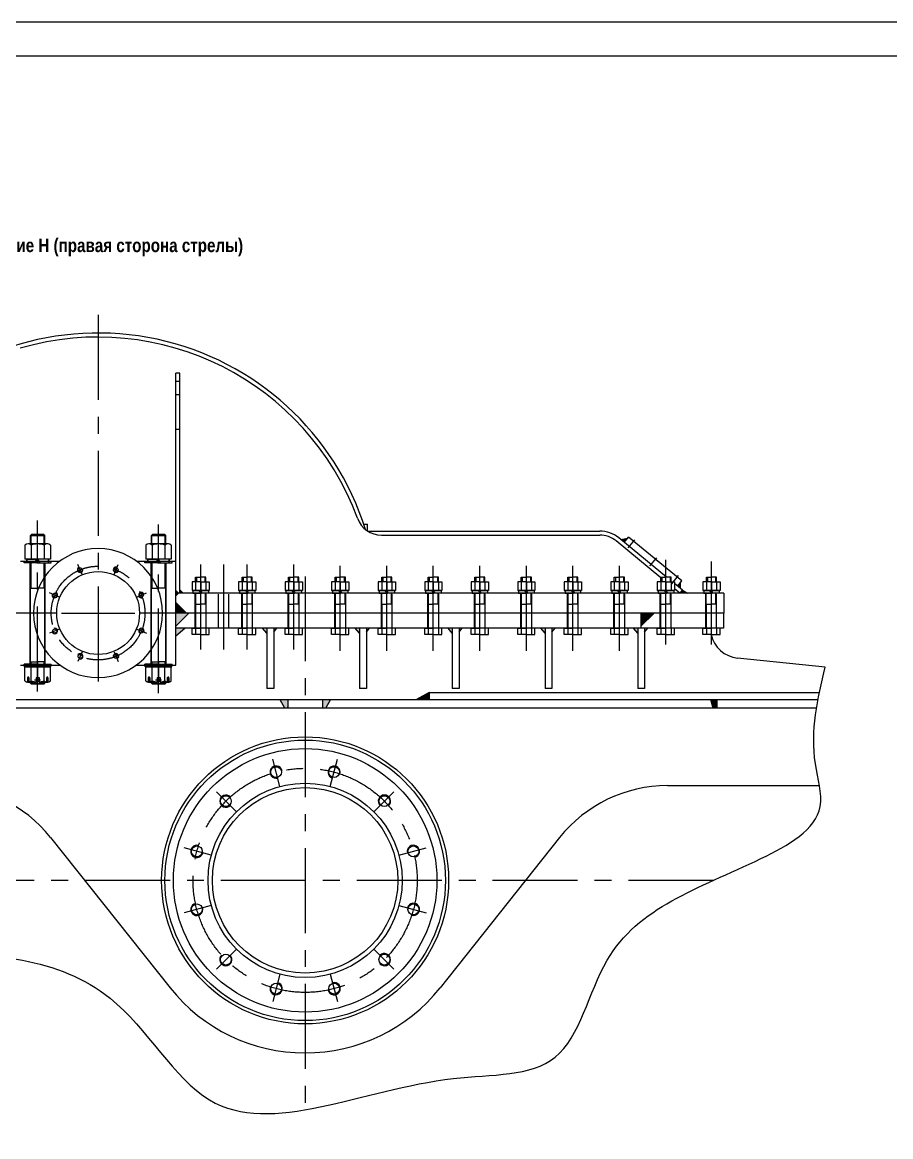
# Model space of a CAD drawing. Header units: millimetres. Extents: x 0 to 8400, y -232 to 5940.
# Drawn here: x 2091 to 4648, y 2659 to 5940 of the extents above; entities that cross this region are included whole.
import ezdxf

# ---------------------------------------------------------------- set-up
doc = ezdxf.new("R2010")
doc.units = ezdxf.units.MM
doc.header["$LTSCALE"] = 200
doc.linetypes.add('F', pattern=[0.75, 0.5, -0.25])
doc.linetypes.add('G', pattern=[2, 1.25, -0.25, 0.25, -0.25])
for name, color, linetype in [('01', 7, 'Continuous'), ('02', 1, 'Continuous'), ('04', 2, 'F'), ('05', 142, 'G')]:
    doc.layers.add(name, color=color, linetype=linetype)
doc.styles.get("Standard").update_dxf_attribs({"font": 'isocp', "width": 0.707, "bigfont": 'intecad.shx'})

# ---------------------------------------------------------------- blocks, each defined once
blk = doc.blocks.new('*U2')
at = {"layer": '01'}
for p, q in [((-25.6, 0), (-25.6, 25.4)), ((-25.6, 25.4), (0, 25.4)), ((-25.6, 15), (0, 15)), ((0, 25.4), (0, 0)), ((0, -25.4), (0, 0)), ((-25.6, 0), (-25.6, -25.4)), ((-25.6, -15), (0, -15)), ((-25.6, -25.4), (0, -25.4))]:
    blk.add_line(p, q, dxfattribs=at)
at = {"layer": '05'}
blk.add_line((-26.7, 0), (1.1, 0), dxfattribs=at)
blk = doc.blocks.new('*U3')
at = {"layer": '01'}
for p, q in [((-22.8, 7.5), (-22.8, 0)), ((0, 7.5), (-22.8, 7.5)), ((-22.8, 0), (0, 0)), ((0, 0), (-4.3, 7.5)), ((0, 7.5), (4.3, 0)), ((0, 7.5), (22.8, 7.5)), ((22.8, 0), (0, 0)), ((22.8, 7.5), (22.8, 0))]:
    blk.add_line(p, q, dxfattribs=at)
at = {"layer": '05'}
blk.add_line((0, 9.6), (0, -2.1), dxfattribs=at)
blk = doc.blocks.new('L')
at = {"layer": '01'}
for p, q in [((13018.7, 14500.4), (13018.7, 14514.8)), ((13018.7, 14514.8), (13033.7, 14514.8)), ((13048.7, 14514.8), (13033.7, 14514.8)), ((13048.7, 14500.4), (13048.7, 14514.8)), ((13008.3, 14346.1), (13008.3, 14364.8)), ((13008.3, 14364.8), (13033.7, 14364.8)), ((13033.7, 14346.1), (13008.3, 14346.1)), ((13018.7, 14364.8), (13018.7, 14346.1)), ((13059.1, 14364.8), (13033.7, 14364.8)), ((13033.7, 14346.1), (13059.1, 14346.1)), ((13048.7, 14364.8), (13048.7, 14346.1)), ((13059.1, 14346.1), (13059.1, 14364.8))]:
    blk.add_line(p, q, dxfattribs=at)
at = {"layer": '02'}
for p, q in [((13021.7, 14514.8), (13021.7, 14500.4)), ((13045.7, 14514.8), (13045.7, 14500.4))]:
    blk.add_line(p, q, dxfattribs=at)
at = {"layer": '01', "rotation": 270}
blk.add_blockref('*U2', (13033.7, 14474.8), dxfattribs=at)
at = {"layer": '01'}
blk.add_blockref('*U3', (13033.7, 14467.3), dxfattribs=at)
blk = doc.blocks.new('tr')
at = {"layer": '01', "ltscale": 3}
for p, q in [((6711.1, 2318.4), (6708.1, 2315.4)), ((6708.1, 2290.9), (6708.1, 2315.4)), ((6708.1, 2315.4), (6750.1, 2315.4)), ((6747.1, 2318.4), (6711.1, 2318.4)), ((6747.1, 2318.4), (6750.1, 2315.4)), ((6750.1, 2290.9), (6750.1, 2315.4)), ((6691.6, 2287.7), (6691.6, 2245.9)), ((6758.6, 2290.9), (6701, 2290.9)), ((6710.3, 2287.7), (6710.3, 2245.9)), ((6747.8, 2287.7), (6747.8, 2245.9)), ((6766.6, 2287.7), (6766.6, 2245.9)), ((6766.6, 2245.9), (6691.6, 2245.9)), ((6697.3, 2245.9), (6697.3, 2237.3)), ((6760.8, 2245.9), (6760.8, 2237.7)), ((6766.6, 1929.4), (6690.1, 1929.4)), ((6691.6, 1934.4), (6766.6, 1934.4)), ((6691.6, 1929.4), (6768.1, 1929.4)), ((6691.6, 1887.6), (6691.6, 1929.4)), ((6710.3, 1887.6), (6710.3, 1929.4)), ((6747.8, 1887.6), (6747.8, 1929.4)), ((6766.6, 1887.6), (6766.6, 1929.4)), ((6703.2, 1897.4), (6698.7, 1897.4)), ((6698.7, 1897.4), (6698.7, 1884.6)), ((6699.5, 1884.4), (6724.6, 1884.4)), ((6703.2, 1897.4), (6703.2, 1884.6)), ((6708.1, 1881.4), (6708.1, 1884.4)), ((6708.1, 1881.4), (6711.1, 1878.4)), ((6747.1, 1878.4), (6711.1, 1878.4)), ((6724.6, 1897.4), (6733.6, 1897.4)), ((6724.6, 1897.4), (6724.6, 1884.4)), ((6733.6, 1897.4), (6733.6, 1884.4)), ((6733.6, 1884.4), (6757.1, 1884.4)), ((6747.1, 1878.4), (6750.1, 1881.4)), ((6750.1, 1881.4), (6750.1, 1884.4)), ((6754.9, 1897.4), (6759.4, 1897.4)), ((6754.9, 1897.4), (6754.9, 1884.6)), ((6759.4, 1897.4), (6759.4, 1884.6))]:
    blk.add_line(p, q, dxfattribs=at)
at = {"layer": '01'}
for p, q in [((6697.3, 2245.9), (6729.1, 2245.9)), ((6697.3, 2240.4), (6697.3, 2245.9)), ((6726.2, 2240.4), (6723, 2245.9)), ((6729.1, 2245.9), (6732.2, 2240.4)), ((6760.8, 2245.9), (6729.1, 2245.9)), ((6760.8, 2240.4), (6760.8, 2245.9)), ((6768.1, 1929.4), (6768.1, 1934.4))]:
    blk.add_line(p, q, dxfattribs=at)
at = {"layer": '01', "color": 7, "linetype": 'Continuous'}
blk.add_line((6690.1, 1929.4), (6690.1, 1934.4), dxfattribs=at)
at = {"layer": '01', "color": 7, "linetype": 'Continuous', "ltscale": 3}
blk.add_line((6708.1, 1881.4), (6750.1, 1881.4), dxfattribs=at)
at = {"layer": '01', "ltscale": 3}
blk.add_circle((6729.1, 1889.4), 4.5, dxfattribs=at)
for centre, radius, start, end in [((6700.9, 2275.7), 15.2, 51.9444, 128.0556), ((6729.1, 2234.9), 56, 70.4328, 109.5672), ((6757.2, 2275.7), 15.2, 51.9444, 128.0556), ((6700.9, 1899.6), 15.2, 231.9444, 308.0556), ((6729.1, 1940.4), 56, 250.4328, 265.3897), ((6729.1, 1940.4), 56, 274.6103, 289.5672), ((6757.2, 1899.6), 15.2, 231.9444, 308.0556)]:
    blk.add_arc(centre, radius, start, end, dxfattribs=at)
at = {"layer": '02', "color": 1, "linetype": 'Continuous', "ltscale": 3}
for p, q in [((6709.7, 2290.9), (6709.7, 2317.1)), ((6748.4, 2290.9), (6748.4, 2317.1)), ((6709.6, 1879.9), (6709.6, 1884.4)), ((6748.9, 1880.3), (6748.9, 1884.4))]:
    blk.add_line(p, q, dxfattribs=at)
at = {"layer": '04', "color": 2, "linetype": 'F'}
for p, q in [((6689.1, 2235.4), (6689.1, 2240.4)), ((6697.3, 2235.4), (6689.1, 2235.4)), ((6697.3, 2235.4), (6697.3, 2240.4)), ((6729.1, 2235.4), (6697.3, 2235.4)), ((6729.1, 2235.4), (6726.2, 2240.4)), ((6729.1, 2235.4), (6760.8, 2235.4)), ((6732.2, 2240.4), (6735.1, 2235.4)), ((6760.8, 2235.4), (6760.8, 2240.4)), ((6760.8, 2235.4), (6769.1, 2235.4)), ((6769.1, 2235.4), (6769.1, 2240.4)), ((6708.1, 2160.4), (6729.1, 2160.4)), ((6750.1, 2160.4), (6729.1, 2160.4)), ((6729.1, 1937.4), (6689.1, 1937.4)), ((6689.1, 1934.4), (6689.1, 1937.4)), ((6690.1, 1934.4), (6690.1, 1937.4)), ((6708.1, 1943.4), (6729.1, 1943.4)), ((6750.1, 1943.4), (6729.1, 1943.4)), ((6729.1, 1937.4), (6769.1, 1937.4)), ((6768.1, 1934.4), (6768.1, 1937.4)), ((6769.1, 1934.4), (6769.1, 1937.4))]:
    blk.add_line(p, q, dxfattribs=at)
at = {"layer": '04', "color": 2, "linetype": 'F', "ltscale": 3}
for p, q in [((6707.1, 1937.4), (6707.1, 2235.4)), ((6708.1, 1937.4), (6708.1, 2235.4)), ((6710.1, 2160.4), (6710.1, 2235.4)), ((6748.1, 2160.4), (6748.1, 2235.4)), ((6750.1, 1937.4), (6750.1, 2235.4)), ((6751.1, 1937.4), (6751.1, 2235.4)), ((6710.1, 1937.4), (6710.1, 1943.4)), ((6748.1, 1937.4), (6748.1, 1943.4))]:
    blk.add_line(p, q, dxfattribs=at)
at = {"layer": '05', "ltscale": 3}
for p, q in [((6729.1, 2243.9), (6729.1, 2296.4)), ((6729.1, 2248), (6729.1, 2233.3)), ((6729.1, 1941.5), (6729.1, 1885.9))]:
    blk.add_line(p, q, dxfattribs=at)
at = {"layer": '05'}
blk.add_line((6729.1, 2233.3), (6729.1, 2248), dxfattribs=at)
at = {"layer": '05', "color": 4, "linetype": 'G', "ltscale": 3}
for p, q in [((6700.9, 1900.7), (6700.9, 1881.9)), ((6737.6, 1889.4), (6720.2, 1889.4)), ((6757.2, 1900.7), (6757.2, 1881.9))]:
    blk.add_line(p, q, dxfattribs=at)
blk = doc.blocks.new('*U55')
at = {"layer": '01'}
blk.add_lwpolyline([(415, 292), (25, 292)], dxfattribs=at)
at = {"layer": '02'}
blk.add_lwpolyline([(420, 297), (0, 297)], dxfattribs=at)

msp = doc.modelspace()

# ---------------------------------------------------------------- hatches: boundary and pattern name
at = {"layer": '01'}
for points in [[(3873.2537, 4420.1689), (3854.0159, 4416.6565), (3863.7974, 4408.6361)], [(2550.9683, 4259.0962), (2542.9683, 4267.134), (2542.9683, 4251.0962)], [(2565.2984, 4259.0962), (2554.9683, 4259.0962), (2554.9683, 4269.382)], [(4028.8467, 4289.7673), (4020.7747, 4279.9227), (4028.7653, 4273.3709)], [(4049.612, 4259.0962), (4035.4672, 4267.8757), (4028.2685, 4259.0962)], [(3252.2224, 3946.5962), (3289.7427, 3946.5962), (3289.7427, 3966.5962)], [(4137.5683, 3946.5962), (4117.8695, 3946.5962), (4124.5683, 3921.5962), (4137.5683, 3921.5962)]]:
    msp.add_hatch(color=256, dxfattribs=at).paths.add_polyline_path(points)
h = msp.add_hatch(color=256, dxfattribs=at)
h.paths.add_polyline_path([(2562.9683, 4181.5962), (2542.9683, 4181.5962), (2542.9683, 4161.5962)])
h.paths.add_polyline_path([(2581.9683, 4200.5962), (2542.9683, 4200.5962), (2542.9683, 4181.5962), (2562.9683, 4181.5962)])
h.paths.add_polyline_path([(2567.9683, 4155.0163), (2567.9683, 4156.5962), (2542.9683, 4156.5962), (2542.9683, 4133.8747)])
h = msp.add_hatch(color=256, dxfattribs=at)
h.paths.add_polyline_path([(3935.1474, 4200.5962), (3912.9683, 4200.5962), (3912.9683, 4181.5962), (3932.9683, 4181.5962), (3933.5281, 4182.156)])
h.paths.add_polyline_path([(3932.9683, 4181.5962), (3912.9683, 4181.5962), (3912.9683, 4161.5962)])
h.paths.add_polyline_path([(3951.9683, 4200.5962), (3935.1474, 4200.5962), (3933.5281, 4182.156)])
h = msp.add_hatch(color=256, dxfattribs=at)
h.paths.add_polyline_path([(2811.4683, 4156.5962), (2798.8826, 4156.5962), (2811.4683, 4141.7903)])
h.paths.add_polyline_path([(2840.897, 4156.5962), (2831.4683, 4156.5962), (2831.4683, 4144.5998)])
h = msp.add_hatch(color=256, dxfattribs=at)
h.paths.add_polyline_path([(3084.4683, 4156.5962), (3071.8826, 4156.5962), (3084.4683, 4141.7903)])
h.paths.add_polyline_path([(3113.897, 4156.5962), (3104.4683, 4156.5962), (3104.4683, 4144.5998)])
h = msp.add_hatch(color=256, dxfattribs=at)
h.paths.add_polyline_path([(3357.4683, 4156.5962), (3344.8826, 4156.5962), (3357.4683, 4141.7903)])
h.paths.add_polyline_path([(3386.897, 4156.5962), (3377.4683, 4156.5962), (3377.4683, 4144.5998)])
h = msp.add_hatch(color=256, dxfattribs=at)
h.paths.add_polyline_path([(3630.4683, 4156.5962), (3617.8826, 4156.5962), (3630.4683, 4141.7903)])
h.paths.add_polyline_path([(3659.897, 4156.5962), (3650.4683, 4156.5962), (3650.4683, 4144.5998)])
h = msp.add_hatch(color=256, dxfattribs=at)
h.paths.add_polyline_path([(3903.4683, 4156.5962), (3890.8826, 4156.5962), (3903.4683, 4141.7903)])
h.paths.add_polyline_path([(3932.897, 4156.5962), (3923.4683, 4156.5962), (3923.4683, 4144.5998)])
h = msp.add_hatch(color=256, dxfattribs=at)
h.paths.add_polyline_path([(2873.0683, 3946.5962), (2849.1345, 3946.5962), (2863.5683, 3921.5962), (2870.0683, 3921.5962, 0.414213562), (2873.0683, 3924.5962)])
h.paths.add_polyline_path([(2999.0018, 3946.5958), (2975.0683, 3946.5959), (2975.0683, 3924.5962, 0.414213562), (2978.0683, 3921.5962), (2984.5683, 3921.5962)])
h = msp.add_hatch(color=256, dxfattribs=at)
h.paths.add_polyline_path([(2873.0683, 3946.5962), (2863.5683, 3946.5962), (2863.5683, 3921.5962), (2870.0683, 3921.5962, 0.414213562), (2873.0683, 3924.5962)])
h.paths.add_polyline_path([(2984.5683, 3946.5958), (2975.0683, 3946.5959), (2975.0683, 3924.5962, 0.414213562), (2978.0683, 3921.5962), (2984.5683, 3921.5962)])
at = {"layer": '02'}
msp.add_hatch(color=256, dxfattribs=at).paths.add_polyline_path([(2542.9683, 4232.0962), (2542.9683, 4200.5962), (2574.4683, 4200.5962)])

# ---------------------------------------------------------------- linework, layer by layer
at = {"layer": '01', "color": 7, "linetype": 'Continuous'}
for p, q in [((2542.9683, 4047.5962), (2542.9683, 4907.0962)), ((2554.9683, 4907.0962), (2542.9683, 4907.0962)), ((2554.9683, 4259.0962), (2554.9683, 4907.0962)), ((2554.9683, 4882.0962), (2542.9683, 4882.0962)), ((2554.9683, 4843.0962), (2542.9683, 4843.0962)), ((2554.9683, 4741.0962), (2542.9683, 4741.0962)), ((3097.8702, 4462.0962), (3107.9683, 4462.0962)), ((3107.9683, 4442.0962), (3107.9683, 4462.0962)), ((3108.1571, 4442.0962), (3791.5246, 4442.0962)), ((3149.1449, 4430.0962), (3791.5246, 4430.0962)), ((3971.4683, 4304.8333), (3839.7128, 4412.8661)), ((3863.7974, 4408.6361), (3876.4785, 4424.1018)), ((4033.4558, 4295.3885), (3876.4785, 4424.1018)), ((2085.9683, 4353.5962), (2201.8139, 4353.5962)), ((2427.1226, 4353.5962), (2542.9683, 4353.5962)), ((4027.2487, 4259.0962), (4011.8933, 4271.6869)), ((4020.7747, 4279.9227), (4033.4558, 4295.3885)), ((4156.4683, 4259.0962), (2550.9683, 4259.0962)), ((4156.4683, 4259.0962), (4156.4683, 4200.5962)), ((2192.4683, 4200.5962), (1803.5703, 4200.5962)), ((4155.9683, 4200.5962), (2436.4683, 4200.5962)), ((3912.9683, 4200.5962), (3912.9683, 4156.5962)), ((4155.9683, 4200.5962), (4155.9683, 4156.5962)), ((4155.9683, 4156.5962), (2542.9683, 4156.5962)), ((2811.4683, 4156.5962), (2811.4683, 3978.5962)), ((2831.4683, 4156.5962), (2831.4683, 3978.5962)), ((3084.4683, 4156.5962), (3084.4683, 3978.5962)), ((3104.4683, 4156.5962), (3104.4683, 3978.5962)), ((3357.4683, 4156.5962), (3357.4683, 3978.5962)), ((3377.4683, 4156.5962), (3377.4683, 3978.5962)), ((3630.4683, 4156.5962), (3630.4683, 3978.5962)), ((3650.4683, 4156.5962), (3650.4683, 3978.5962)), ((3903.4683, 4156.5962), (3903.4683, 3978.5962)), ((3923.4683, 4156.5962), (3923.4683, 3978.5962)), ((2085.9683, 4047.5962), (2201.8139, 4047.5962)), ((2427.1226, 4047.5962), (2542.9683, 4047.5962)), ((2831.4683, 3978.5962), (2811.4683, 3978.5962)), ((3104.4683, 3978.5962), (3084.4683, 3978.5962)), ((3377.4683, 3978.5962), (3357.4683, 3978.5962)), ((3650.4683, 3978.5962), (3630.4683, 3978.5962)), ((3923.4683, 3978.5962), (3903.4683, 3978.5962)), ((2873.0683, 3946.5962), (2873.0683, 3921.5962)), ((2975.0683, 3946.5962), (2975.0683, 3921.5962)), ((4117.8695, 3946.5962), (4124.5683, 3921.5962)), ((765.0911, 3921.5962), (4430.2136, 3921.5962)), ((3991.0683, 3692.5962), (4438.5096, 3692.5962)), ((2174.7614, 3539.3947), (2526.5606, 3097.2868)), ((3673.3751, 3539.3947), (3321.576, 3097.2868))]:
    msp.add_line(p, q, dxfattribs=at)
at = {"layer": '01'}
for p, q in [((3988.244, 4306.5962), (3847.3215, 4422.1455)), ((3873.2537, 4420.1689), (3854.0159, 4416.6565)), ((2550.9683, 4259.0962), (2542.9683, 4267.134)), ((2565.2984, 4259.0962), (2554.9683, 4269.382)), ((4035.4672, 4267.8757), (4011.8933, 4287.2051)), ((4028.2685, 4259.0962), (4035.4672, 4267.8757)), ((4028.8467, 4289.7673), (4028.7653, 4273.3709)), ((4035.4672, 4267.8757), (4049.612, 4259.0962)), ((2542.9683, 4251.0962), (2550.9683, 4259.0962)), ((2542.9683, 4232.0962), (2574.4683, 4200.5962)), ((2542.9683, 4161.5962), (2581.9683, 4200.5962)), ((3912.9683, 4161.5962), (3951.9683, 4200.5962)), ((2542.9683, 4133.8747), (2569.8366, 4156.5962)), ((2811.4683, 4141.7903), (2798.8826, 4156.5962)), ((2831.4683, 4144.5998), (2840.897, 4156.5962)), ((3084.4683, 4141.7903), (3071.8826, 4156.5962)), ((3104.4683, 4144.5998), (3113.897, 4156.5962)), ((3357.4683, 4141.7903), (3344.8826, 4156.5962)), ((3377.4683, 4144.5998), (3386.897, 4156.5962)), ((3630.4683, 4141.7903), (3617.8826, 4156.5962)), ((3650.4683, 4144.5998), (3659.897, 4156.5962)), ((3903.4683, 4141.7903), (3890.8826, 4156.5962)), ((3923.4683, 4144.5998), (3932.897, 4156.5962)), ((4455.6741, 4041.8199), (4197.4726, 4068.052)), ((767.9368, 3946.5962), (4434.6208, 3946.5962)), ((2849.1345, 3946.5962), (2863.5683, 3921.5962)), ((2999.002, 3946.5962), (2984.5683, 3921.5962)), ((3289.7427, 3966.5962), (3252.2224, 3946.5962)), ((3289.7427, 3966.5962), (4438.5962, 3966.5962)), ((3289.7427, 3966.5962), (3289.7427, 3946.5962)), ((4137.5683, 3921.5962), (4137.5683, 3946.5962))]:
    msp.add_line(p, q, dxfattribs=at)
at = {"layer": '01', "color": 7, "linetype": 'Continuous'}
for centre, radius in [((2261.658, 4328.0916), 6), ((2367.2786, 4328.0916), 6), ((2314.4683, 4200.5962), 122), ((2186.9729, 4253.4066), 6), ((2441.9637, 4253.4066), 6), ((2186.9729, 4147.7859), 6), ((2441.9637, 4147.7859), 6), ((2261.658, 4073.1009), 6), ((2367.2786, 4073.1009), 6), ((2924.0683, 3413.5962), 413), ((2924.0683, 3413.5962), 388), ((2924.0683, 3413.5962), 286), ((2924.0683, 3413.5962), 273)]:
    msp.add_circle(centre, radius, dxfattribs=at)
at = {"layer": '01'}
for centre, radius in [((2924.0683, 3413.5962), 422.5), ((2838.658, 3732.3518), 16), ((3009.4786, 3732.3518), 16), ((2690.723, 3646.9415), 16), ((3157.4135, 3646.9415), 16), ((2605.3128, 3499.0065), 16), ((3242.8238, 3499.0065), 16), ((2605.3128, 3328.186), 16), ((3242.8238, 3328.186), 16), ((2690.723, 3180.251), 16), ((3157.4135, 3180.251), 16), ((2838.658, 3094.8407), 16), ((3009.4786, 3094.8407), 16)]:
    msp.add_circle(centre, radius, dxfattribs=at)
at = {"layer": '01', "color": 7, "linetype": 'Continuous'}
for centre, radius, start, end in [((2314.4683, 4200.0962), 825, 17.3909304, 138.3340589), ((2314.4683, 4200.0962), 813, 20.133394, 106.3805847), ((3791.5246, 4354.0962), 76, 50.65, 90), ((2314.4683, 4200.5962), 190, 0, 180), ((2314.4683, 4200.5962), 190, 180, 0), ((2870.0683, 3924.5962), 3, 270, 0), ((2978.0683, 3924.5962), 3, 180, 270)]:
    msp.add_arc(centre, radius, start, end, dxfattribs=at)
at = {"layer": '01'}
for centre, radius, start, end in [((3149.1449, 4506.0962), 76, 200.133394, 270), ((3791.5246, 4354.0962), 88, 50.65, 90), ((4206.4683, 4156.5962), 89, 192.1289369, 264.1989057), ((1857.0683, 3286.5962), 406, 38.5103718, 90), ((3991.0683, 3286.5962), 406, 90, 141.4896282), ((2924.0683, 3413.5962), 508, 218.5103718, 321.4896282)]:
    msp.add_arc(centre, radius, start, end, dxfattribs=at)
at = {"layer": '02'}
for centre, start, end in [((2261.658, 4328.0916), 112.5, 20.8390201), ((2367.2786, 4328.0916), 67.5, 335.8390201), ((2186.9729, 4253.4066), 157.5, 65.8390201), ((2441.9637, 4253.4066), 22.5, 290.8390201), ((2186.9729, 4147.7859), 202.5, 110.8390201), ((2441.9637, 4147.7859), 337.5, 245.8390201), ((2261.658, 4073.1009), 247.5, 155.8390201), ((2367.2786, 4073.1009), 292.5, 200.8390201)]:
    msp.add_arc(centre, 8, start, end, dxfattribs=at)
at = {"layer": '02', "color": 1, "linetype": 'Continuous'}
for centre, start, end in [((2838.658, 3732.3518), 13.4371941, 285), ((3009.4786, 3732.3518), 343.4371941, 255), ((2690.723, 3646.9415), 43.4371941, 315), ((3157.4135, 3646.9415), 313.4371941, 225), ((2605.3128, 3499.0065), 73.4371941, 345), ((3242.8238, 3499.0065), 283.4371941, 195), ((2605.3128, 3328.186), 103.4371941, 15), ((3242.8238, 3328.186), 253.4371941, 165), ((2690.723, 3180.251), 133.4371941, 45), ((3157.4135, 3180.251), 223.4371941, 135), ((2838.658, 3094.8407), 163.4371941, 75), ((3009.4786, 3094.8407), 193.4371941, 105)]:
    msp.add_arc(centre, 18, start, end, dxfattribs=at)
at = {"layer": '02'}
msp.add_spline([(767.9368, 3946.5962), (774.3744, 3756.4793), (1088.027, 3575.3748), (1325.0089, 3413.5962), (1617.7514, 3241.0279), (2091.7153, 3178.3378), (2349.6075, 3066.8889), (2642.3499, 2767.3698), (3360.2659, 2830.0598), (3659.9784, 2892.7499), (3813.3197, 3178.3378), (4266.3735, 3477.8569), (4440.6249, 3631.0992), (4426.6848, 3756.4793), (4455.6741, 4041.8199)], degree=3, dxfattribs=at)
at = {"layer": '04', "color": 2, "linetype": 'F'}
for p, q in [((2600.4683, 4156.5962), (2600.4683, 4259.0962)), ((2632.4683, 4156.5962), (2632.4683, 4259.0962)), ((2669.4683, 4156.5962), (2669.4683, 4259.0962)), ((2699.4683, 4156.5962), (2699.4683, 4259.0962)), ((2737.4683, 4156.5962), (2737.4683, 4259.0962)), ((2769.4683, 4156.5962), (2769.4683, 4259.0962)), ((2874.4683, 4156.5962), (2874.4683, 4259.0962)), ((2906.4683, 4156.5962), (2906.4683, 4259.0962)), ((3011.4683, 4156.5962), (3011.4683, 4259.0962)), ((3043.4683, 4156.5962), (3043.4683, 4259.0962)), ((3148.4683, 4156.5962), (3148.4683, 4259.0962)), ((3180.4683, 4156.5962), (3180.4683, 4259.0962)), ((3285.4683, 4156.5962), (3285.4683, 4259.0962)), ((3317.4683, 4156.5962), (3317.4683, 4259.0962)), ((3422.4683, 4156.5962), (3422.4683, 4259.0962)), ((3454.4683, 4156.5962), (3454.4683, 4259.0962)), ((3559.4683, 4156.5962), (3559.4683, 4259.0962)), ((3591.4683, 4156.5962), (3591.4683, 4259.0962)), ((3696.4683, 4156.5962), (3696.4683, 4259.0962)), ((3728.4683, 4156.5962), (3728.4683, 4259.0962)), ((3833.4683, 4156.5962), (3833.4683, 4259.0962)), ((3865.4683, 4156.5962), (3865.4683, 4259.0962)), ((3969.4683, 4156.5962), (3969.4683, 4259.0962)), ((4001.4683, 4156.5962), (4001.4683, 4259.0962)), ((4103.4683, 4156.5962), (4103.4683, 4259.0962)), ((4135.4683, 4156.5962), (4135.4683, 4259.0962)), ((2601.4683, 4226.5962), (2616.4683, 4226.5962)), ((2601.4683, 4226.5962), (2601.4683, 4156.5962)), ((2631.4683, 4226.5962), (2616.4683, 4226.5962)), ((2631.4683, 4226.5962), (2631.4683, 4156.5962)), ((2738.4683, 4226.5962), (2738.4683, 4156.5962)), ((2738.4683, 4226.5962), (2753.4683, 4226.5962)), ((2768.4683, 4226.5962), (2753.4683, 4226.5962)), ((2768.4683, 4226.5962), (2768.4683, 4156.5962)), ((2875.4683, 4226.5962), (2890.4683, 4226.5962)), ((2875.4683, 4226.5962), (2875.4683, 4156.5962)), ((2905.4683, 4226.5962), (2890.4683, 4226.5962)), ((2905.4683, 4226.5962), (2905.4683, 4156.5962)), ((3012.4683, 4226.5962), (3012.4683, 4156.5962)), ((3012.4683, 4226.5962), (3027.4683, 4226.5962)), ((3042.4683, 4226.5962), (3027.4683, 4226.5962)), ((3042.4683, 4226.5962), (3042.4683, 4156.5962)), ((3149.4683, 4226.5962), (3149.4683, 4156.5962)), ((3149.4683, 4226.5962), (3164.4683, 4226.5962)), ((3179.4683, 4226.5962), (3164.4683, 4226.5962)), ((3179.4683, 4226.5962), (3179.4683, 4156.5962)), ((3286.4683, 4226.5962), (3301.4683, 4226.5962)), ((3286.4683, 4226.5962), (3286.4683, 4156.5962)), ((3316.4683, 4226.5962), (3301.4683, 4226.5962)), ((3316.4683, 4226.5962), (3316.4683, 4156.5962)), ((3423.4683, 4226.5962), (3423.4683, 4156.5962)), ((3423.4683, 4226.5962), (3438.4683, 4226.5962)), ((3453.4683, 4226.5962), (3438.4683, 4226.5962)), ((3453.4683, 4226.5962), (3453.4683, 4156.5962)), ((3560.4683, 4226.5962), (3575.4683, 4226.5962)), ((3560.4683, 4226.5962), (3560.4683, 4156.5962)), ((3590.4683, 4226.5962), (3575.4683, 4226.5962)), ((3590.4683, 4226.5962), (3590.4683, 4156.5962)), ((3697.4683, 4226.5962), (3697.4683, 4156.5962)), ((3697.4683, 4226.5962), (3712.4683, 4226.5962)), ((3727.4683, 4226.5962), (3712.4683, 4226.5962)), ((3727.4683, 4226.5962), (3727.4683, 4156.5962)), ((3834.4683, 4226.5962), (3849.4683, 4226.5962)), ((3834.4683, 4226.5962), (3834.4683, 4156.5962)), ((3864.4683, 4226.5962), (3849.4683, 4226.5962)), ((3864.4683, 4226.5962), (3864.4683, 4156.5962)), ((3970.4683, 4226.5962), (3970.4683, 4156.5962)), ((3970.4683, 4226.5962), (3985.4683, 4226.5962)), ((4000.4683, 4226.5962), (3985.4683, 4226.5962)), ((4000.4683, 4226.5962), (4000.4683, 4156.5962)), ((4104.4683, 4226.5962), (4104.4683, 4156.5962)), ((4104.4683, 4226.5962), (4119.4683, 4226.5962)), ((4134.4683, 4226.5962), (4119.4683, 4226.5962)), ((4134.4683, 4226.5962), (4134.4683, 4156.5962))]:
    msp.add_line(p, q, dxfattribs=at)
at = {"layer": '04'}
for p, q in [((2601.4683, 4226.5962), (2601.4683, 4259.0962)), ((2602.3151, 4226.5962), (2602.3151, 4259.0962)), ((2630.6215, 4226.5962), (2630.6215, 4259.0962)), ((2631.4683, 4226.5962), (2631.4683, 4259.0962)), ((2738.4683, 4226.5962), (2738.4683, 4259.0962)), ((2739.3151, 4226.5962), (2739.3151, 4259.0962)), ((2767.6215, 4226.5962), (2767.6215, 4259.0962)), ((2768.4683, 4226.5962), (2768.4683, 4259.0962)), ((2875.4683, 4226.5962), (2875.4683, 4259.0962)), ((2876.3151, 4226.5962), (2876.3151, 4259.0962)), ((2904.6215, 4226.5962), (2904.6215, 4259.0962)), ((2905.4683, 4226.5962), (2905.4683, 4259.0962)), ((3012.4683, 4226.5962), (3012.4683, 4259.0962)), ((3013.3151, 4226.5962), (3013.3151, 4259.0962)), ((3041.6215, 4226.5962), (3041.6215, 4259.0962)), ((3042.4683, 4226.5962), (3042.4683, 4259.0962)), ((3149.4683, 4226.5962), (3149.4683, 4259.0962)), ((3150.3151, 4226.5962), (3150.3151, 4259.0962)), ((3178.6215, 4226.5962), (3178.6215, 4259.0962)), ((3179.4683, 4226.5962), (3179.4683, 4259.0962)), ((3286.4683, 4226.5962), (3286.4683, 4259.0962)), ((3287.3151, 4226.5962), (3287.3151, 4259.0962)), ((3315.6215, 4226.5962), (3315.6215, 4259.0962)), ((3316.4683, 4226.5962), (3316.4683, 4259.0962)), ((3423.4683, 4226.5962), (3423.4683, 4259.0962)), ((3424.3151, 4226.5962), (3424.3151, 4259.0962)), ((3452.6215, 4226.5962), (3452.6215, 4259.0962)), ((3453.4683, 4226.5962), (3453.4683, 4259.0962)), ((3560.4683, 4226.5962), (3560.4683, 4259.0962)), ((3561.3151, 4226.5962), (3561.3151, 4259.0962)), ((3589.6215, 4226.5962), (3589.6215, 4259.0962)), ((3590.4683, 4226.5962), (3590.4683, 4259.0962)), ((3697.4683, 4226.5962), (3697.4683, 4259.0962)), ((3698.3151, 4226.5962), (3698.3151, 4259.0962)), ((3726.6215, 4226.5962), (3726.6215, 4259.0962)), ((3727.4683, 4226.5962), (3727.4683, 4259.0962)), ((3834.4683, 4226.5962), (3834.4683, 4259.0962)), ((3835.3151, 4226.5962), (3835.3151, 4259.0962)), ((3863.6215, 4226.5962), (3863.6215, 4259.0962)), ((3864.4683, 4226.5962), (3864.4683, 4259.0962)), ((3970.4683, 4226.5962), (3970.4683, 4259.0962)), ((3971.3151, 4226.5962), (3971.3151, 4259.0962)), ((3999.6215, 4226.5962), (3999.6215, 4259.0962)), ((4000.4683, 4226.5962), (4000.4683, 4259.0962)), ((4104.4683, 4226.5962), (4104.4683, 4259.0962)), ((4105.3151, 4226.5962), (4105.3151, 4259.0962)), ((4133.6215, 4226.5962), (4133.6215, 4259.0962)), ((4134.4683, 4226.5962), (4134.4683, 4259.0962))]:
    msp.add_line(p, q, dxfattribs=at)
at = {"layer": '05'}
for p, q in [((2314.4683, 5078.4531), (2314.4683, 4158.9472)), ((3894.0391, 4416.3413), (3874.2989, 4392.2663)), ((2616.4683, 4093.402), (2616.4683, 4369.0277)), ((2684.4683, 4093.402), (2684.4683, 4369.0277)), ((2753.4683, 4093.402), (2753.4683, 4369.0277)), ((2890.4683, 4093.402), (2890.4683, 4369.0277)), ((3027.4683, 4089.7171), (3027.4683, 4369.0277)), ((3164.4683, 4089.7171), (3164.4683, 4369.0277)), ((3301.4683, 4089.7171), (3301.4683, 4369.0277)), ((3438.4683, 4089.7171), (3438.4683, 4369.0277)), ((3575.4683, 4089.7171), (3575.4683, 4369.0277)), ((3712.4683, 4089.7171), (3712.4683, 4369.0277)), ((3849.4683, 4089.7171), (3849.4683, 4369.0277)), ((3986.4683, 4107.6716), (3986.4683, 4364.78)), ((2267.3205, 4314.4211), (2255.2496, 4343.5628)), ((2361.6161, 4314.4211), (2373.687, 4343.5628)), ((3958.2219, 4363.7146), (3938.4817, 4339.6397)), ((3956.0647, 4358.8453), (3965.3441, 4351.2366)), ((4120.4683, 4107.6716), (4120.4683, 4352.4915)), ((2924.0683, 4308.6254), (2924.0683, 2738.2642)), ((4022.4047, 4311.088), (4002.6646, 4287.0131)), ((4120.4683, 4134.8312), (4120.4683, 4310.1451)), ((2200.6435, 4247.744), (2171.5018, 4259.8149)), ((2314.4683, 4248.9535), (2314.4683, 3967.765)), ((2428.2931, 4247.744), (2457.4348, 4259.8149)), ((2200.6435, 4153.4485), (2171.5018, 4141.3776)), ((2428.2931, 4153.4485), (2457.4348, 4141.3776)), ((2267.3205, 4086.7714), (2255.2496, 4057.6297)), ((2361.6161, 4086.7714), (2373.687, 4057.6297)), ((2850.046, 3689.851), (2828.5701, 3770.0003)), ((2998.0905, 3689.851), (3019.5665, 3770.0003)), ((2721.8357, 3615.8288), (2663.1624, 3674.5022)), ((3126.3008, 3615.8288), (3184.9742, 3674.5022)), ((2647.8135, 3487.6185), (2567.6642, 3509.0944)), ((3200.3231, 3487.6185), (3280.4724, 3509.0944)), ((4126.2432, 3413.5962), (1325.0089, 3413.5962)), ((2647.8135, 3339.574), (2567.6642, 3318.098)), ((3200.3231, 3339.574), (3280.4724, 3318.098)), ((2721.8357, 3211.3637), (2663.1624, 3152.6903)), ((3126.3008, 3211.3637), (3184.9742, 3152.6903)), ((2850.046, 3137.3415), (2828.5701, 3057.1921)), ((2998.0905, 3137.3415), (3019.5665, 3057.1921))]:
    msp.add_line(p, q, dxfattribs=at)
at = {"layer": '05', "color": 142, "linetype": 'G'}
for p, q in [((2136.4683, 3969.831), (2136.4683, 4472.7572)), ((2492.4683, 3964.4117), (2492.4683, 4461.1703)), ((2206.4683, 4200.5962), (2422.4683, 4200.5962))]:
    msp.add_line(p, q, dxfattribs=at)
for centre, radius in [((2314.4683, 4200.5962), 138), ((2924.0683, 3413.5962), 330)]:
    msp.add_circle(centre, radius, dxfattribs=at)

# ---------------------------------------------------------------- block references
at = {"layer": '01', "xscale": 20, "yscale": 20, "zscale": 20}
msp.add_blockref('*U55', (0, 0), dxfattribs=at)
at = {"layer": '01'}
for p in [(-10417.213, -10208.1665), (-10280.213, -10208.1665), (-10143.213, -10208.1665), (-10006.213, -10208.1665), (-9869.213, -10208.1665), (-9732.213, -10208.1665), (-9595.213, -10208.1665), (-9458.213, -10208.1665), (-9321.213, -10208.1665), (-9184.213, -10208.1665), (-9047.213, -10208.1665), (-8913.213, -10208.1665)]:
    msp.add_blockref('L', p, dxfattribs=at)
at = {"layer": '04'}
for p in [(-4592.6007, 2113.2074), (-4236.6007, 2113.2074)]:
    msp.add_blockref('tr', p, dxfattribs=at)

# ---------------------------------------------------------------- texts
at = {"layer": '01', "insert": (1829.7446, 5303.3459), "char_height": 40, "attachment_point": 1}
msp.add_mtext('{\\fArial|b1|i0|c204|p34;\\W0.8;\\C3;Направление Н (правая сторона стрелы)}', dxfattribs=at)

doc.saveas('drawing.dxf')
